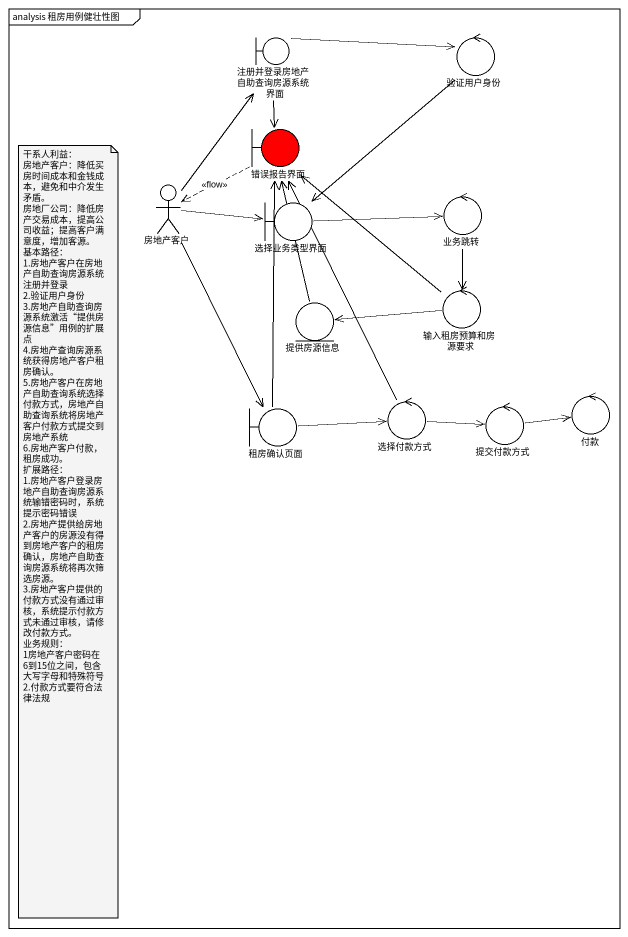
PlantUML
@startuml
mainframe analysis 租房用例健壮性图
boundary 注册并登录房地产自助查询房源系统界面
control 验证用户身份
boundary 错误报告界面 #FF0000
actor 房地产客户
boundary 选择业务类型界面
control 业务跳转
control 输入租房预算和房源要求
entity 提供房源信息
boundary 租房确认页面
control 选择付款方式
control 提交付款方式
control 付款
注册并登录房地产自助查询房源系统界面 -right-> 验证用户身份
注册并登录房地产自助查询房源系统界面 --> 错误报告界面
验证用户身份 --> 选择业务类型界面
错误报告界面 ..> 房地产客户 : <<flow>>
房地产客户 -up-> 注册并登录房地产自助查询房源系统界面
房地产客户 -right-> 选择业务类型界面
房地产客户 --> 租房确认页面
选择业务类型界面 -right-> 业务跳转
业务跳转 --> 输入租房预算和房源要求
输入租房预算和房源要求 -up-> 错误报告界面
输入租房预算和房源要求 -left-> 提供房源信息
提供房源信息 -up-> 错误报告界面
租房确认页面 -up-> 错误报告界面
租房确认页面 -right-> 选择付款方式
选择付款方式 -up-> 错误报告界面
选择付款方式 -right-> 提交付款方式
提交付款方式 -right-> 付款
note as N1
  干系人利益：
  房地产客户：降低买房时间成本和金钱成本，避免和中介发生矛盾。
  房地厂公司：降低房产交易成本，提高公司收益；提高客户满意度，增加客源。
  基本路径：
  1.房地产客户在房地产自助查询房源系统注册并登录
  2.验证用户身份
  3.房地产自助查询房源系统激活“提供房源信息”用例的扩展点
  4.房地产查询房源系统获得房地产客户租房确认。
  5.房地产客户在房地产自助查询系统选择付款方式，房地产自助查询系统将房地产客户付款方式提交到房地产系统
  6.房地产客户付款，租房成功。
  扩展路径：
  1.房地产客户登录房地产自助查询房源系统输错密码时，系统提示密码错误
  2.房地产提供给房地产客户的房源没有得到房地产客户的租房确认，房地产自助查询房源系统将再次筛选房源。
  3.房地产客户提供的付款方式没有通过审核，系统提示付款方式未通过审核，请修改付款方式。
  业务规则：
  1房地产客户密码在6到15位之间，包含大写字母和特殊符号
  2.付款方式要符合法律法规
end note
@enduml
